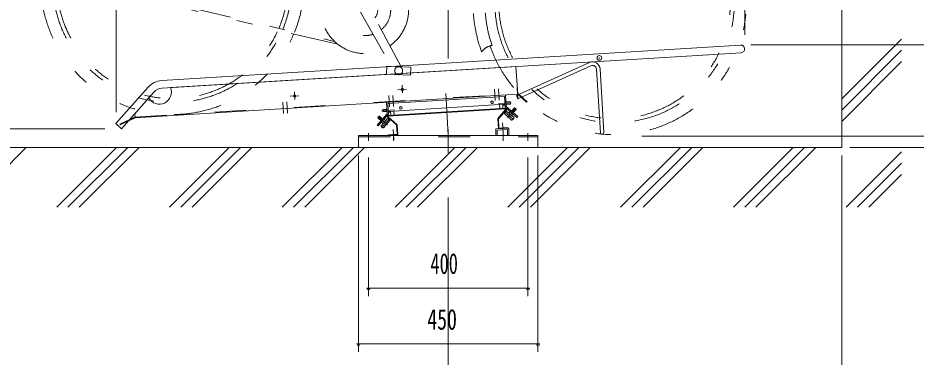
# Model space of a CAD drawing. Units: millimetres, scale not verified. Extents: x -5940 to 5940, y -4200 to 4200.
# Drawn here: x 2324 to 4576, y -2707 to -1856 of the extents above; entities that cross this region are included whole.
import ezdxf
from ezdxf.enums import TextEntityAlignment as Align

# ---------------------------------------------------------------- set-up
doc = ezdxf.new("R2010")
doc.units = ezdxf.units.MM
doc.header["$LTSCALE"] = 20
doc.header["$PDMODE"] = 32
doc.header["$PDSIZE"] = 12
for name, pattern in [('USER2', [10, 4, -6]), ('USER4', [24, 12, -5, 2, -5]), ('USER5', [25, 6, -5, 2, -5, 2, -5])]:
    doc.linetypes.add(name, pattern=pattern)
for name, color, linetype, lineweight in [('0-0_0', 2, 'USER5', 18), ('0-2_2-03BODL', 7, 'Continuous', 18), ('0-4_2-43THIN', 4, 'Continuous', 18), ('0-5_2-53DIM', 3, 'Continuous', 18), ('0-7_2-990道路変更0811表', 2, 'USER5', 18), ('0-E_KAKOU', 7, 'Continuous', 18)]:
    doc.layers.add(name, color=color, linetype=linetype, lineweight=lineweight)
doc.layers.add('0-8_2-C', color=7, linetype='Continuous')
doc.styles.add('ＭＳ ゴシック', font='')
doc.styles.get('ＭＳ ゴシック').set_extended_font_data('MS Gothic')

# ---------------------------------------------------------------- blocks, each defined once
blk = doc.blocks.new('cy02_13')
at = {"layer": '0-7_2-990道路変更0811表'}
for p, q in [((-527.53, -184.19), (-614.26, -38.79)), ((-688.48, -135.04), (-1086.09, -60.44)), ((-1078.4, -56.8), (-697.02, -128.35)), ((-635.55, -51.91), (-551.42, -184.19)), ((-563.2, -184.19), (-503.2, -184.19)), ((-563.2, -204.19), (-563.2, -184.19)), ((-503.2, -184.19), (-503.2, -204.19)), ((-503.2, -204.19), (-563.2, -204.19))]:
    blk.add_line(p, q, dxfattribs=at)
blk.add_circle((-533.2, -194.19), 10, dxfattribs=at)
for centre, radius, start, end in [((0, 0), 330.2, 201.60161, 88.31546), ((0, 0), 300.2, 186.9756, 90.99986), ((0, 0), 290.2, 186.99194, 90.98332), ((-625, -45.2), 110, 307.34399, 295.93111), ((-625, -45.2), 65, 311.90671, 291.36879), ((-625, -45.2), 32.5, 323.43845, 269.99939), ((-1110, 0), 330.2, 186.65839, 339.78667), ((-1110, 0), 300.2, 187.2675, 338.81812), ((-1110, 0), 290.2, 187.49858, 338.44983), ((-1110, 0), 290.2, 339.45358, 352.70084), ((-1110, 0), 300.2, 339.78735, 352.76675), ((-1110, 0), 330.2, 340.66545, 352.94016), ((0, 0), 355.2, 186.90163, 202.80948), ((0, 0), 325.2, 186.9389, 201.69212), ((-293.76, -159.31), 40, 102.1378, 147.30659)]:
    blk.add_arc(centre, radius, start, end, dxfattribs=at)
blk = doc.blocks.new('ccgr')
at = {"layer": '0-2_2-03BODL', "color": 3, "linetype": 'USER2'}
blk.add_line((15214.93, 5754.96), (16177.3, 5754.96), dxfattribs=at)
at = {"layer": '0-E_KAKOU'}
for p, q in [((15288.04, 5842.46), (16742.18, 5842.46)), ((15166.38, 5741.51), (15252.68, 5827.81)), ((15166.38, 5741.51), (15252.68, 5827.81)), ((15179.89, 5728), (15266.19, 5814.31)), ((15179.89, 5728), (15266.19, 5814.31)), ((15288.04, 5823.36), (16742.18, 5823.36)), ((15288.04, 5823.36), (16742.18, 5823.36)), ((15308.53, 5823.36), (16176.64, 5823.36)), ((16173.28, 5750.53), (16361.09, 5822.19)), ((16176.39, 5742.08), (16364.19, 5813.74)), ((16176.64, 5753.36), (16176.64, 5823.36)), ((16176.64, 5753.36), (16176.64, 5823.36)), ((15215.24, 5763.36), (15252.9, 5801.01)), ((15618.04, 5774.31), (15618.04, 5793.64)), ((15618.04, 5774.31), (15618.04, 5793.64)), ((15888.54, 5774.31), (15888.54, 5793.64)), ((15888.54, 5774.31), (15888.54, 5793.64)), ((16377.64, 5804.36), (16377.64, 5644.41)), ((16386.64, 5804.36), (16386.64, 5644.41)), ((15587.64, 5741.52), (15587.64, 5769.94)), ((15597.64, 5741.52), (15597.64, 5769.94)), ((15606.76, 5783.36), (15628.58, 5783.36)), ((15606.76, 5783.36), (15628.58, 5783.36)), ((15853.64, 5741.52), (15853.64, 5769.94)), ((15863.64, 5741.52), (15863.64, 5769.94)), ((15877.26, 5783.36), (15899.08, 5783.36)), ((15877.26, 5783.36), (15899.08, 5783.36)), ((16119.64, 5741.52), (16119.64, 5769.94)), ((16129.64, 5741.52), (16129.64, 5769.94)), ((16176.64, 5741.52), (16176.64, 5769.94)), ((15176.35, 5739.37), (15214.93, 5754.96)), ((15176.35, 5739.37), (15214.93, 5754.96)), ((15176.95, 5737.88), (15215.24, 5753.36)), ((15176.95, 5737.88), (15215.24, 5753.36)), ((15198.46, 5746.58), (15215.24, 5753.36)), ((15201.36, 5749.47), (15214.93, 5754.96)), ((15202.31, 5749.86), (15202.91, 5748.37)), ((15202.31, 5749.86), (15202.91, 5748.37)), ((15202.31, 5749.86), (15202.91, 5748.37)), ((15215.24, 5753.36), (15215.24, 5763.36)), ((15215.24, 5753.36), (15215.24, 5763.36)), ((15215.24, 5753.36), (15215.24, 5763.36)), ((15215.24, 5753.36), (16176.64, 5753.36)), ((15215.24, 5753.36), (16176.64, 5753.36)), ((15215.24, 5753.36), (16176.64, 5753.36)), ((16176.39, 5742.08), (16173.28, 5750.53)), ((16177.3, 5754.96), (16198.99, 5733.27)), ((16177.3, 5754.96), (16198.99, 5733.27)), ((15166.38, 5741.51), (15179.89, 5728)), ((15166.38, 5741.51), (15179.89, 5728)), ((15176.35, 5739.37), (15176.95, 5737.88)), ((15176.35, 5739.37), (15176.95, 5737.88))]:
    blk.add_line(p, q, dxfattribs=at)
blk.add_lwpolyline([(16176.64, 5753.36), (16197.85, 5732.14), (16198.99, 5733.27)], dxfattribs=at)
blk.add_lwpolyline([(16176.64, 5753.36), (16197.85, 5732.14), (16198.99, 5733.27)], dxfattribs=at)
for centre in [(15618.04, 5783.36), (15618.04, 5783.36), (15888.54, 5783.36), (15888.54, 5783.36)]:
    blk.add_circle(centre, 3.25, dxfattribs=at)
for centre, radius, start, end in [((15288.04, 5792.46), 50, 90, 135), ((15288.04, 5792.46), 50, 90, 135), ((16742.18, 5832.91), 9.55, 270, 90), ((15280.24, 5813.36), 30, 204.29519, 19.47122), ((15280.24, 5813.36), 30, 204.29519, 19.47122), ((15280.24, 5813.36), 30, 204.29519, 19.47122), ((15288.04, 5792.46), 30.9, 90, 135), ((15288.04, 5792.46), 30.9, 90, 135), ((16367.64, 5804.36), 19, 0, 110.17367), ((16367.64, 5804.36), 10, 0, 110.17368), ((16382.14, 5644.41), 4.5, 180, 0)]:
    blk.add_arc(centre, radius, start, end, dxfattribs=at)
blk.add_point((16386.64, 5831.94), dxfattribs=at)

msp = doc.modelspace()

# ---------------------------------------------------------------- linework, layer by layer
at = {"layer": '0-2_2-03BODL'}
for p, q in [((4390.12, -2181.09), (4390.12, -225.89)), ((3543.96, -2053.13), (3251.9, -2070.99)), ((3253.53, -2097.56), (3251.9, -2070.99)), ((3543.96, -2053.13), (3545.58, -2079.7)), ((3558.78, -2066.25), (3548, -2066.91)), ((3558.78, -2066.25), (3559.15, -2072.24)), ((3239.15, -2091.81), (3249.93, -2091.15)), ((3548.71, -2082.89), (3250.81, -2101.11)), ((3547.96, -2084.54), (3251.76, -2102.66)), ((3253.11, -2090.75), (3545.16, -2072.89)), ((3253.23, -2092.7), (3258.72, -2092.36)), ((3259.16, -2099.6), (3258.6, -2090.42)), ((3267.15, -2099.11), (3266.58, -2089.93)), ((3527.25, -2108.59), (3547.77, -2085.4)), ((3528.89, -2109.16), (3548.97, -2086.46)), ((3531.69, -2073.71), (3532.25, -2082.9)), ((3539.67, -2073.23), (3540.24, -2082.41)), ((3545.28, -2074.84), (3539.79, -2075.17)), ((3543.98, -2094.97), (3547.95, -2090.48)), ((3545.58, -2079.7), (3575.3, -2105.99)), ((3559.15, -2072.24), (3548.37, -2072.9)), ((3549.37, -2090.39), (3567.34, -2106.29)), ((3558.44, -2091.08), (3554.8, -2095.19)), ((3569.03, -2081.75), (3561.87, -2089.84)), ((3573.52, -2085.73), (3566.36, -2093.81)), ((3569.03, -2081.75), (3573.52, -2085.73)), ((3226.53, -2106.95), (3230.5, -2102.45)), ((3226.53, -2106.95), (3234.62, -2114.1)), ((3227.23, -2127.28), (3253.53, -2097.56)), ((3230.5, -2102.45), (3238.59, -2109.61)), ((3235.17, -2126.61), (3251.07, -2108.63)), ((3241.16, -2131.91), (3257.06, -2113.94)), ((3242.15, -2110.42), (3246.27, -2114.06)), ((3273.68, -2124.77), (3250.99, -2104.69)), ((3275.24, -2124.01), (3252.05, -2103.49)), ((3256.98, -2112.52), (3252.48, -2108.55)), ((3527.25, -2108.59), (3528.82, -2134.21)), ((3530.32, -2132.51), (3528.89, -2109.16)), ((3544.06, -2096.38), (3562.04, -2112.29)), ((3565.56, -2097.37), (3561.91, -2101.49)), ((3563.45, -2112.2), (3567.43, -2107.7)), ((3577.42, -2103.59), (3575.3, -2105.99)), ((3239.75, -2132), (3235.26, -2128.02)), ((3235.85, -2117.54), (3239.97, -2121.18)), ((3275.11, -2148.12), (3273.68, -2124.77)), ((3275.24, -2124.01), (3276.81, -2149.62)), ((3555.34, -2132.59), (3522.81, -2134.58)), ((3522.81, -2134.58), (3522.81, -2151.09)), ((3526.01, -2137.59), (3552.14, -2135.99)), ((3526.01, -2137.59), (3526.01, -2151.09)), ((3530.32, -2132.51), (3552.44, -2131.16)), ((3552.14, -2135.99), (3552.14, -2151.09)), ((3552.53, -2132.76), (3552.44, -2131.16)), ((3555.34, -2132.59), (3555.34, -2151.09)), ((3178.12, -2151.09), (3628.12, -2151.09)), ((3178.12, -2151.09), (3178.12, -2181.09)), ((3275.11, -2148.12), (3252.99, -2149.47)), ((3628.12, -2151.09), (3628.12, -2181.09)), ((4390.12, -2181.09), (831.12, -2181.09))]:
    msp.add_line(p, q, dxfattribs=at)
at = {"layer": '0-2_2-03BODL', "color": 3, "linetype": 'USER4'}
for p, q in [((3396.96, -2046.23), (3403.29, -2149.65)), ((3531.13, -2062.56), (3529.4, -2034.19)), ((3263.89, -2050.43), (3265.63, -2078.8)), ((3561.02, -2069.12), (3529.47, -2071.05)), ((3236.91, -2088.94), (3268.46, -2087.01)), ((3544.45, -2091.38), (3566.75, -2111.11)), ((3572.64, -2082.2), (3551.69, -2105.87)), ((3226.98, -2103.34), (3250.65, -2124.28)), ((3236.16, -2131.52), (3255.89, -2109.22)), ((3264.69, -2135.99), (3266.31, -2162.36)), ((3403.12, -2135.72), (3403.12, -2194.67)), ((3539.18, -2119.21), (3540.79, -2145.57)), ((3203.12, -2145.54), (3203.12, -2164.37)), ((3265.62, -2145.54), (3265.62, -2164.37)), ((3540.62, -2164.37), (3540.62, -2145.54)), ((3603.12, -2145.54), (3603.12, -2164.37))]:
    msp.add_line(p, q, dxfattribs=at)
at = {"layer": '0-2_2-03BODL', "color": 3, "linetype": 'USER2'}
msp.add_line((3178.12, -2154.29), (3628.12, -2154.29), dxfattribs=at)
at = {"layer": '0-2_2-03BODL'}
for points in [[(3227.23, -2127.28), (3224.84, -2125.16), (3250.25, -2096.43), (3248.51, -2067.99)], [(3577.42, -2103.59), (3548.69, -2078.18), (3546.95, -2049.74)], [(3239.15, -2091.81), (3238.78, -2085.82), (3249.56, -2085.16)], [(3276.81, -2149.62), (3253.09, -2151.07), (3252.99, -2149.47)]]:
    msp.add_lwpolyline(points, dxfattribs=at)
at = {"layer": '0-2_2-03BODL', "color": 3, "linetype": 'USER2'}
msp.add_circle((3513, -2067.85), 3.1, dxfattribs=at)
at = {"layer": '0-2_2-03BODL'}
msp.add_circle((3284.42, -2081.83), 3.1, dxfattribs=at)
for centre, radius, start, end in [((3533.25, -2082.84), 1, 183.5, 273.5), ((3539.24, -2082.47), 1, 273.5, 3.5), ((3547.1, -2084.8), 0.9, 318.5, 16.93736), ((3548.7, -2091.14), 1, 48.5, 138.5), ((3547.1, -2084.8), 2.5, 318.5, 49.85728), ((3252.65, -2102.81), 2.5, 137.14273, 228.5), ((3251.82, -2109.3), 1, 48.5, 138.5), ((3252.65, -2102.81), 0.9, 170.06264, 228.5), ((3256.32, -2113.27), 1, 318.5, 48.5), ((3260.16, -2099.54), 1, 183.5, 273.5), ((3266.15, -2099.17), 1, 273.5, 3.5), ((3544.73, -2095.63), 1, 138.5, 228.5), ((3562.7, -2111.54), 1, 228.5, 318.5), ((3566.68, -2107.04), 1, 318.5, 48.5), ((3235.92, -2127.27), 1, 138.5, 228.5), ((3240.41, -2131.25), 1, 228.5, 318.5)]:
    msp.add_arc(centre, radius, start, end, dxfattribs=at)
at = {"layer": '0-4_2-43THIN'}
for p, q in [((4390.12, -2059.26), (4540.12, -1909.26)), ((4540.12, -1937.54), (4390.12, -2087.54)), ((4390.12, -2115.82), (4540.12, -1965.82)), ((3558.82, -2066.79), (3548.04, -2067.45)), ((3559.12, -2071.7), (3548.34, -2072.35)), ((3238.82, -2086.36), (3249.59, -2085.7)), ((3239.12, -2091.27), (3249.9, -2090.61)), ((3569.43, -2082.11), (3562.28, -2090.2)), ((3573.12, -2085.37), (3565.96, -2093.46)), ((3226.89, -2106.54), (3234.98, -2113.7)), ((3230.15, -2102.86), (3238.23, -2110.02)), ((2194.96, -2331.09), (2344.96, -2181.09)), ((2571.23, -2181.09), (2421.23, -2331.09)), ((2449.51, -2331.09), (2599.51, -2181.09)), ((2627.8, -2181.09), (2477.8, -2331.09)), ((2704.07, -2331.09), (2854.07, -2181.09)), ((2882.36, -2181.09), (2732.36, -2331.09)), ((2760.64, -2331.09), (2910.64, -2181.09)), ((2986.92, -2331.09), (3136.92, -2181.09)), ((3165.2, -2181.09), (3015.2, -2331.09)), ((3043.48, -2331.09), (3193.48, -2181.09)), ((3269.76, -2331.09), (3419.76, -2181.09)), ((3448.04, -2181.09), (3298.04, -2331.09)), ((3326.33, -2331.09), (3476.33, -2181.09)), ((3552.6, -2331.09), (3702.6, -2181.09)), ((3730.89, -2181.09), (3580.89, -2331.09)), ((3609.17, -2331.09), (3759.17, -2181.09)), ((3835.44, -2331.09), (3985.44, -2181.09)), ((4013.73, -2181.09), (3863.73, -2331.09)), ((3892.01, -2331.09), (4042.01, -2181.09)), ((4118.29, -2331.09), (4268.29, -2181.09)), ((4296.57, -2181.09), (4146.57, -2331.09)), ((4174.86, -2331.09), (4324.86, -2181.09)), ((4540.12, -2192.1), (4401.13, -2331.09)), ((4429.41, -2331.09), (4540.12, -2220.38)), ((4540.12, -2248.67), (4457.7, -2331.09))]:
    msp.add_line(p, q, dxfattribs=at)
at = {"layer": '0-5_2-53DIM'}
for p, q in [((2570.12, -486.17), (2570.12, -2093.02)), ((4147.12, -486.17), (4147.12, -1899.09)), ((3403.12, -626.17), (3403.12, -1957.77)), ((4914.12, -1924.09), (4162.12, -1924.09)), ((1815.01, -2134.09), (2542.12, -2134.09)), ((4774.12, -2153.09), (3888.32, -2153.09)), ((5054.12, -2181.09), (4410.12, -2181.09)), ((3178.12, -2693.84), (3178.12, -2201.09)), ((3203.12, -2553.84), (3203.12, -2206.72)), ((3603.12, -2553.84), (3603.12, -2206.72)), ((3628.12, -2693.84), (3628.12, -2201.09)), ((4390.12, -2833.84), (4390.12, -2201.09)), ((3403.12, -2833.84), (3403.12, -2306.66)), ((3207.12, -2533.84), (3199.12, -2533.84)), ((3203.12, -2533.84), (3603.12, -2533.84)), ((3607.12, -2533.84), (3599.12, -2533.84)), ((3182.12, -2673.84), (3174.12, -2673.84)), ((3178.12, -2673.84), (3628.12, -2673.84)), ((3632.12, -2673.84), (3624.12, -2673.84))]:
    msp.add_line(p, q, dxfattribs=at)
for centre in [(3203.12, -2533.84), (3603.12, -2533.84), (3178.12, -2673.84), (3628.12, -2673.84)]:
    msp.add_arc(centre, 4, 180, 0, dxfattribs=at)

# ---------------------------------------------------------------- block references
at = {"layer": '0-0_0', "rotation": 3.5}
msp.add_blockref('ccgr', (-12217.91, -8778.07), dxfattribs=at)
at = {"layer": '0-8_2-C', "rotation": 357.39263}
msp.add_blockref('cy02_13', (3820.31, -1818.91), dxfattribs=at)

# ---------------------------------------------------------------- texts
at = {"layer": '0-5_2-53DIM', "color": 7, "style": 'ＭＳ ゴシック'}
for s, width, p in [('400', 0.65, (3358.36, -2513.84)), ('450', 0.7, (3350.56, -2653.84))]:
    msp.add_text(s, height=52.1, dxfattribs=dict(at, width=width)).set_placement(p, align=Align.BOTTOM_LEFT)

doc.saveas('drawing.dxf')
